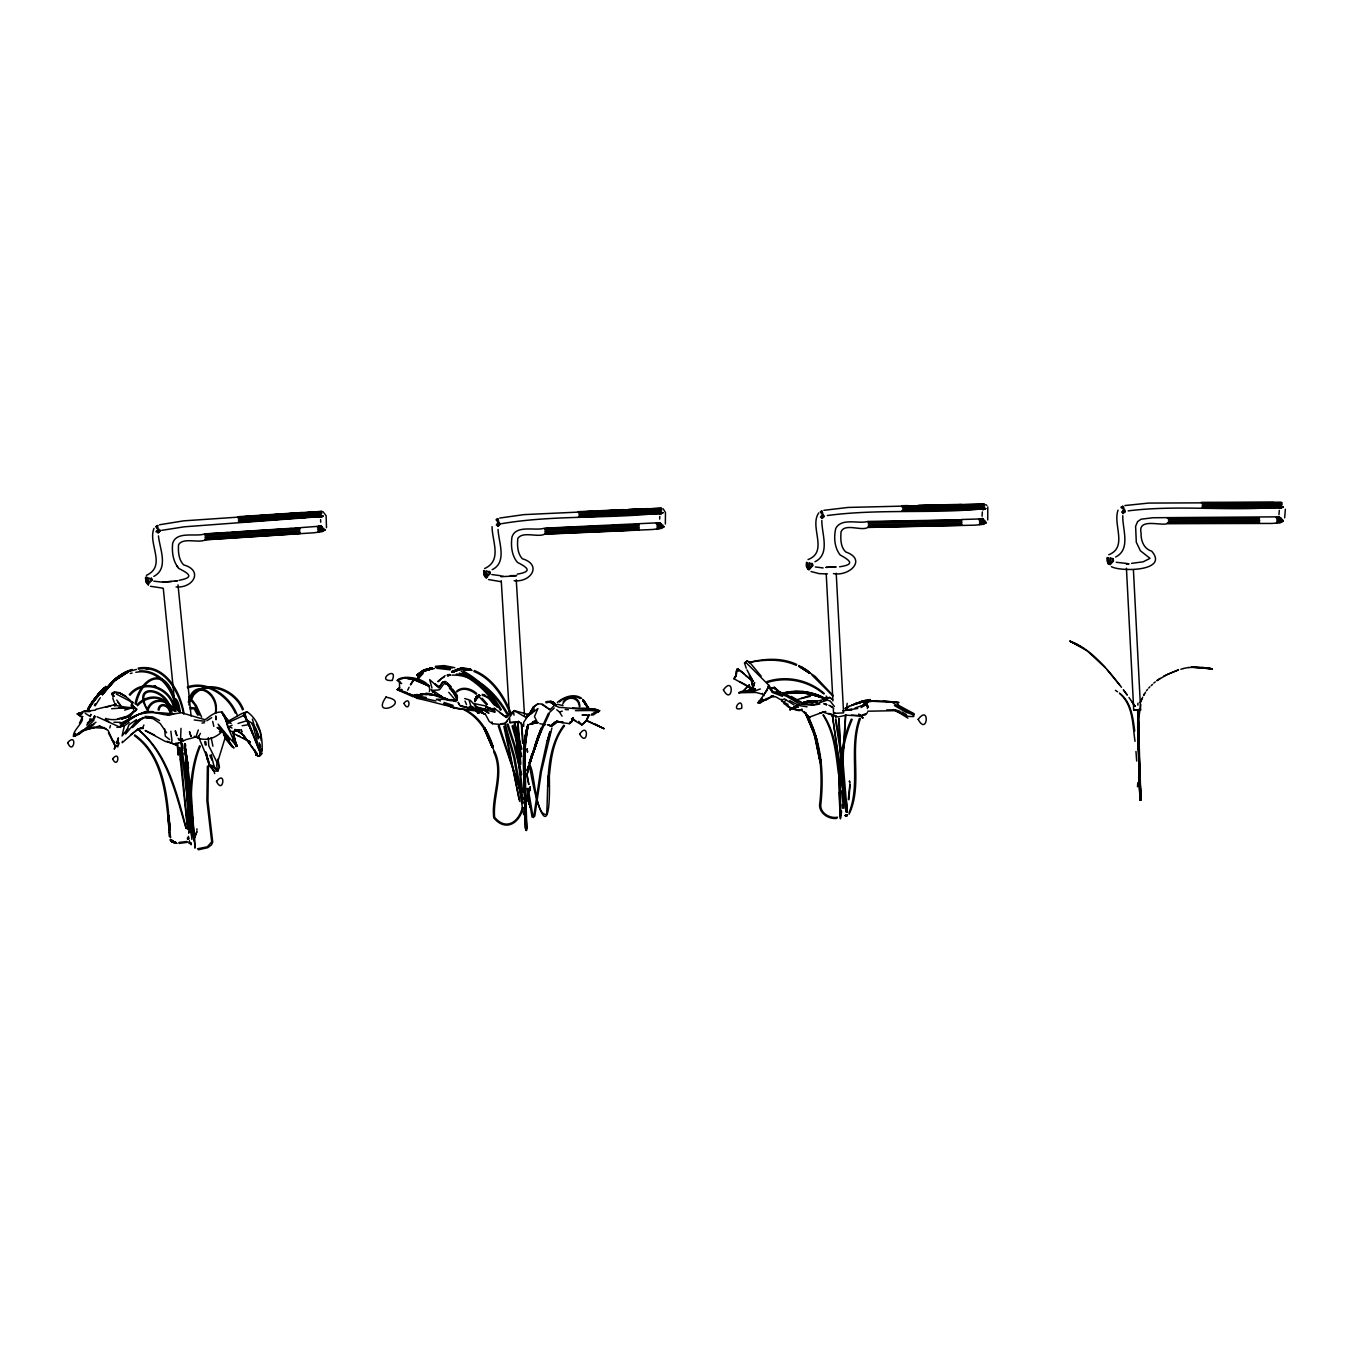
<?xml version="1.0" encoding="UTF-8"?>
<svg xmlns="http://www.w3.org/2000/svg" width="1353" height="1353" viewBox="0 0 1353 1353"><rect width="100%" height="100%" fill="white"/><g stroke="black" fill="none" stroke-linecap="round" stroke-linejoin="round"><path stroke-width="1.5" d="M840.551 817.449L840.399 810.21L840.399 818.853L840.534 817.381M1138.025 722.367L1140.833 799.927L1138.093 730.705M1140.9 799.961L1138.516 722.401M188.879 830.607L185.75 763.261M1140.697 704.456L1138.803 718.342L1138.905 749.714M196.878 828.814L196.946 830.319M523.932 762.618L524.829 737.909L527.771 724.565M1138.668 722.451L1139.209 755.989L1138.313 722.502M262.093 750.391C262.77 736.489 259.421 720.777 247.616 712.135L241.967 713.471L228.42 721.081L228.2 722.603L231.16 723.348M634.642 514.411L660.636 513.937L662.784 512.584L659.638 513.616M840.416 816.924L839.418 775.117M1137.67 722.417L1139.936 800.046L1137.653 726.527L1139.006 709.344M189.42 843.477L189.454 841.126L189.42 843.477L189.454 842.361M526.402 830.522L526.52 829.812M839.892 800.333L840.298 815.521C837.947 783.083 837.879 749.427 851.358 719.119M839.621 775.134L839.959 807.335L839.384 792.063M1138.516 726.578L1138.533 722.485M161.667 530.342L184.312 526.807L321.743 516.525L318.04 516.068M840.416 815.555L839.317 775.1M839.875 775.134L839.909 800.249M1138.042 722.502L1139.902 799.183L1139.006 768.622M1279.295 510.419L1278.94 514.698M839.35 783.387L839.435 775.083M526.199 830.421L526.452 830.353M492.069 526.672C492.188 541.657 502.352 560.48 484.611 568.548M788.038 704.423L782.22 701.463L782.237 700.093L784.436 698.841L794.211 705.065M839.655 775.083L840.45 814.709L839.909 775.1M840.078 783.404L840.23 775.117L840.551 815.47C838.775 783.133 839.198 749.714 852.17 719.441M189.91 823.182C190.063 797.238 189.285 770.314 199.534 745.892M840.112 775.1L840.331 807.318M982.312 518.875L961.408 519.518M117.965 740.666L118.049 738.281M841.718 776.74L845.507 714.891M524.22 747.482L523.712 771.21L525.573 828.34L525.488 826.886C526.791 793.061 519.4 757.9 527.941 724.582M114.43 696.254L112.654 694.512L114.531 692.381L119.385 692.804C123.63 696.102 132.493 698.943 132.12 705.623L132.239 704.27L131.41 705.86L133.541 708.651L133.338 706.942L133.237 708.938M527.991 727.288C520.313 760.623 527.078 795.53 526.605 829.288L524.355 771.159L524.693 744.15M180.609 738.434L180.998 728.337M524.507 777.332L525.235 741.004L525.167 789.526L524.474 754.703L527.281 729.741L526.232 735.169M1285.35 509.202L1284.657 517.827M524.846 747.566L526.435 828.324M985.694 508.508L982.768 509.523L985.694 508.508C933.908 514.157 879.518 508.491 827.292 515.544M659.672 519.078L659.79 516.423M190.384 827.41C191.5 800.164 189.826 771.971 200.261 746.129M982.379 511.958L982.041 516.254M1137.822 782.643L1137.45 786.736M1137.856 705.184L1137.991 703.086M118.387 738.298L117.931 743.118L118.1 740.649M547.847 786.194L548.608 775.861M548.878 775.895L548.117 786.211L548.98 775.996M549.115 775.929L548.354 786.245C550.536 765.663 551.077 742.729 564.556 725.8M1226.089 507.612L1279.82 508.153L1283.067 506.935L1280.412 507.865L1279.701 506.36M549.301 775.996C551.178 846.251 537.226 813.187 529.48 765.291M445.205 682.588L444.647 681.523L442.245 682.487L438.778 687.865L429.662 679.629L431.945 688.034M547.914 786.296L548.709 775.979M207.398 766.102L206.891 800.756L211.711 841.938L207.28 846.826L197.504 848.788M208.43 766.221L207.922 800.739L212.725 842.09L211.508 844.847L207.804 847.705L198.35 849.769M117.914 743.118L118.117 740.7M596.385 711.441L596.25 710.393L596.521 711.424M733.85 678.665L736.083 676.111L735.964 671.815L737.402 668.72L744.15 673.828L737.402 668.72L736.083 676.111L733.85 678.665L752.082 688.914L752.877 686.732L751.879 690.064L738.704 692.753L743.66 690.69L749.308 684.906L749.731 689.049L751.879 690.064M820.51 701.547L820.594 700.516L827.106 697.81L830.082 697.776L832.585 699.653L829.575 697.252L823.605 699.924M527.129 727.051C519.451 758.255 526.317 790.998 525.353 822.556L525.607 829.338M845.777 714.925L843.308 754.044L842.716 798.93M524.457 740.954L523.594 762.652L525.421 822.523M525.184 744.235L527.382 729.791M1131.582 563.372L1143.184 561.799L1150.033 558.349L1140.393 550.772L1136.3 542.265L1135.607 526.334L1137.602 521.598L1141.137 519.197L1153.06 517.742L1279.143 516.829L1277.706 517.539M524.71 741.004L524.085 771.159M533.623 817.618L540.439 771.396L547.204 740.48M177.869 742.949L177.581 745.706L174.436 744.015M665.355 523.983L665.473 512.567L663.122 508.779M322.488 527.535L317.684 529.48M485.135 570.966L485.321 573.74L487.689 576.716M534.79 816.147L541.42 771.582L551.889 728.015M867.493 712.49L865.531 714.739L861.066 715.974L846.132 715.196L838.082 716.955L823.03 712.135L809.314 717.158L801.686 710.376L791.809 708.82L783.759 703.475M131.63 703.915L132.915 705.759L132.137 704.169M403.972 703.492C409.638 714.367 411.498 694.427 404.04 703.12M196.946 831.74L194.494 838.133L195.035 847.654M80.148 715.991L77.933 713.91L80.419 712.879L76.969 713.877L80.909 716.447C87.015 720.253 72.538 729.741 73.485 736.353L75.565 736.1M320.492 515.916C326.191 517.336 315.621 516.745 311.105 517.201M1109.037 557.91L1109.172 560.666L1111.422 563.727M808.029 562.882L808.164 565.672L810.447 568.7M326.496 527.653L326.09 515.662L323.012 511.705M452.392 688.981C462.506 699.822 456.062 702.85 444.849 699.4L445.036 698.03M987.724 519.941L987.791 506.969M523.696 726.375L523.679 722.434L533.64 706.926L537.919 703.864L542.367 704.034L549.842 709.919L555.187 704.642M131.342 705.184L131.478 704.22L133 706.892L131.41 705.86M847.232 703.357L846.318 708.921M552.092 724.396L551.449 726.324L547.508 724.734M551.094 725.715L556.438 721.724L569.139 723.635L571.473 721.893L573.097 717.817L571.659 721.91L569.41 723.72L570.103 721.876M145.667 577.528L145.769 580.826L148.39 584.682M801.906 708.972C800.908 713.369 790.558 707.636 787.294 706.317M233.409 736.742L233.934 733.225M317.397 526.824L321.219 525.607L321.625 526.74L317.498 527.958M525.082 737.96L525.539 735.068M525.607 738.045L526.063 735.153M782.524 696.372L772.478 692.482L770.686 687.848L773.662 688.153L780.495 692.618L776.351 691.654C789.898 692.567 799.082 707.23 813.018 703.509M483.917 571.727L484.086 570.645L484.137 573.943L486.792 577.663M149.473 578.171L151.079 581.215M411.718 695.036L397.241 689.675L399.609 687.544L399.406 681.354L400.522 682.91M1107.836 557.605L1107.836 560.886L1110.356 564.691M90.719 714.452L90.499 715.72L90.888 714.502M526.013 732.227L524.964 741.038L528.33 724.785M806.912 562.544L806.912 565.825L809.466 569.613M866.58 704.49L868.423 707.23L866.732 704.524L864.263 704.338L863.332 705.522M196.743 831.723L194.663 836.983M848.923 799.691L850.056 784.148M145.549 577.359L145.853 581.959L148.17 584.902M132.104 703.222L131.782 701.378L132.154 704.795M158.2 532.913L160.043 530.85M488.145 571.321L489.566 574.416M114.768 706.063L115.293 703.509L113.787 705.454L116.409 704.236L96.012 709.293M122.48 741.326L122.193 742.729L138.226 728.624M148.035 577.579L148.204 580.319L150.149 582.365M483.714 570.526L483.968 575.126L486.251 578.12M984.426 509.151L982.887 509.472M848.297 799.538L849.904 784.165M749.731 689.049L750.12 687.273L739.465 681.506M157.32 532.659L158.064 531.137M475.038 701.733L476.155 697.911L479.216 695.273M1107.228 557.554L1108.445 564.167M525.877 732.261L526.469 729.605M188.845 704.913C191.72 677.768 219.085 691.84 215.381 713.099M118.337 738.434L116.933 743.22L117.999 738.349M806.456 562.391L806.27 565.842L807.927 569.139M527.044 774.711L532.541 754.365L541.758 728.557L529.869 763.092M527.044 774.677L528.905 767.134M737.774 671.223L738.129 669.194M811.022 563.305L812.341 566.433M474.7 700.482L476.121 696.964L479.03 694.85L476.104 697.015L474.666 700.499M486.742 570.678L486.843 573.435L488.704 575.532M474.802 700.482L476.713 696.541A5.733 5.581 8.2 0 1 477.863 695.696M145.972 578.408L146.225 577.393M1112.014 558.349L1113.231 561.529M527.991 766.88L527.01 770.804L537.851 736.269L548.472 713.116M746.196 668.196L744.522 662.936L745.926 662.446L768.961 685.379L766.339 691.282L758.052 702.867L759.523 703.272L768.656 697.877M527.078 729.69L527.721 727.153M146.75 576.97L146.513 579.744L148.272 583.058M188.388 702.41C192.853 676.043 220.894 692.685 215.719 713.065M474.971 700.516L476.391 697.099L479.131 695.036M752.944 688.762L754.602 682.453L752.775 688.136L755.295 688.965L753.79 691.282L748.108 691.924M594.796 713.691L595.726 712.439L591.616 714.096M809.669 562.645L809.686 565.402L811.496 567.533M1110.712 557.656L1110.728 560.413L1112.47 562.577M116.933 743.22L117.593 740.751M109.779 727.982L110.439 725.546M438.507 695.527L448.689 699.721L451.75 699.569M1128.182 510.876C1179.207 504.466 1232.684 511.84 1283.084 506.699M321.185 525.911C322.318 526.165 303.106 527.332 299.859 527.755L204.912 533.877C196.117 537.226 176.38 530.545 172.66 543.382C171.73 551.99 172.998 561.85 178.951 568.548C188.879 573.604 194.798 577.342 179.154 580.285M1107.38 557.74L1107.058 560.971L1108.682 564.269M547.593 740.581L550.045 731.838M548.066 740.7L550.519 731.973M547.322 740.497L549.808 731.753M806.777 562.493L806.692 566.822L808.688 569.867M547.796 740.632L550.282 731.888M140.34 718.866L132.154 727.576L143.232 717.411L135.757 721.876L125.609 733.986L128.924 724.768L136.568 719.593M498.124 526.182L500.187 524.118M529.192 762.906L531.78 754.196M497.464 525.86L498.361 524.338L497.447 525.201M529.649 763.041L541.521 728.455M530.004 763.109L535.602 745.435M529.699 762.957L541.724 728.455L532.642 754.416M475.292 700.617L479.3 695.527M118.269 745.452L119.182 742.949M223.194 732.21L219.474 731.347L220.674 732.937C213.639 738.856 204.168 741.681 195.914 736.996L186.021 739.634L175.704 744.454L171.188 743.051L171.966 740.514L170.85 731.246M489.887 708.109L493.321 709.53L486.031 706.773L485.237 709.006L478.844 707.991L484.509 709.665L478.302 707.348M158.098 709.801C158.994 701.852 168.313 703.864 170.258 710.342M475.343 700.651L476.73 697.522L479.858 695.493M541.082 728.202L529.395 762.974L541.488 728.337M859.443 718.325C848.432 748.632 860.863 783.15 849.109 812.629M860.407 718.68C848.872 749.258 863.146 785.163 849.058 814.235M159.028 710.139C160.009 702.697 167.654 705.505 169.362 710.815M158.419 532.592L160.364 530.85M195.914 736.996L198.316 729.977M821.508 518.098L822.455 516.592M822.049 518.419L824.214 516.406L821.931 518.148M475.072 699.45L479.063 694.884M156.035 531.898L156.694 530.579M135.08 703.848C140.289 677.21 164.812 664.915 174.249 697.641M526.621 798.727L530.308 786.989L527.788 794.329M150.826 578.221L151.756 580.42M136.01 704.253C141.439 678.631 163.578 665.862 173.573 697.928M223.6 732.041L229.097 739.77L223.465 733.952L225.122 737.774L216.632 765.358L217.833 770.889L213.892 771.295L209.106 765.189L205.774 752.217M534.959 745.249L541.251 728.252M1279.329 507.375L1279.667 506.428M743.66 690.69L749.308 684.906M1122.669 513.227L1124.614 511.18M1123.058 513.633L1123.971 512.364M538.815 736.624L549.352 713.657M412.953 695.848L436.021 700.955M489.329 571.423L489.059 572.302M496.348 525.049L497.481 523.29M763.312 699.501L762.669 701.006L766.863 698.486M475.664 699.67L479.909 695.645M94.507 715.703L93.831 720.354L85.577 728.557M498.09 525.928L500.238 524.186M578.712 721.352L581.858 724.937L586.137 721.166L588.859 714.891L586.373 720.354L581.858 724.937L571.541 718.764M93.864 717.445L92.714 720.084L93.272 719.204M734.578 678.056L736.235 674.268M151.502 578.441L151.959 580.2M1141.814 698.994L1140.241 702.681L1142.727 697.167M812.155 563.44L811.986 563.795A2.216 1.116 -50.4 0 0 811.563 564.489L811.969 565.96M213.892 771.295L210.561 765.223L217.833 770.889L219.423 767.337L218.019 759.625M820.459 517.252L821.66 515.527M323.79 528.296L317.87 530.968M79.506 723.246L82.55 716.515M132.002 704.879L131.816 706.215M1113.029 558.552L1113.502 560.886M523.053 807.538C519.704 823.622 505.379 832.027 493.794 817.889C490.868 796.968 504.128 773.307 493.659 751.811M130.497 734.848L138.327 729.182L142.623 727.762L143.908 725.022M407.676 690.216L409.08 687.273M522.427 807.234C518.842 822.37 505.87 830.911 494.606 817.246C492.644 796.359 504.77 772.884 494.623 751.507M663.004 525.133L657.017 527.687M766.339 691.282L768.03 687.933L764.783 693.176M87.945 709.26L94.473 698.757L103.775 687.984M88.182 709.361L92.934 701.294M586.137 721.166L588.91 715.754M1122.77 513.464L1125.087 511.755M87.674 709.446L92.528 701.429A104.519 93.171 -4 0 1 98.093 694.393L103.927 688.389M528.566 715.974L533.234 706.993L537.919 703.864M489.752 571.71L489.989 573.52M106.346 686.732L98.701 694.647A105.314 95.37 -1.7 0 0 93.306 701.666L88.452 709.699L93.239 701.632L104.435 688.762M1118.052 510.149C1112.707 524.524 1127.962 547.17 1108.75 554.764M88.097 709.682L94.524 699.213M200.396 733.377L198.113 737.723L194.206 736.32M985.474 521.057L979.487 523.459M1282.61 519.366L1282.458 519.637A2.672 2.588 -77.6 0 1 1281.748 520.431L1276.725 521.666M782.22 701.463L781.78 699.23M401.723 683.586L397.292 680.474L397.714 679.663C405.579 673.845 432.689 679.798 429.408 691.535M536.092 723.009L532.947 721.707L536.769 721.132L534.486 716.633L537.936 708.532L531.458 713.42L527.721 714.35L525.996 717.547L514.292 710.629L506.326 717.428L494.454 708.346L483.325 710.088L478.15 713.352L470.59 705.403L469.001 699.805L464.722 698.537M321.101 516.372L320.137 516.558L322.927 516.068L320.593 516.914M594.83 713.843L599.869 710.596M94.355 705.437L95.268 703.78M454.98 695.171L456.857 698.605L455.978 700.211L448.689 699.721M812.476 563.711L812.612 565.52M1144.57 693.751L1143.623 695.408L1145.517 692.178M525.86 829.846L526.638 829.981M188.557 701.717C199.432 675.57 235.304 687.307 243.388 709.429M759.523 703.272L762.263 698.554M1113.181 558.924L1113.198 560.802M189.454 702.139C200.092 676.652 234.661 688.677 242.508 709.902M410.433 684.618L413.105 680.119M95.099 705.843L100.24 697.759M151.485 578.238L151.671 580.606M89.213 706.3L99.851 692.026M759.405 700.634L758.052 702.867L761.13 701.632M89.856 706.621L103.91 688.017M89.805 706.892L90.989 704.084M317.498 526.689L321.253 525.843M75.345 733.377L73.485 736.353L78.626 734.375L95.978 722.231M260.994 754.128L259.759 753.435L260.994 754.128L258.152 756.327L243.523 734.916M755.295 688.965L744.725 692.161L753.249 687.358M258.152 756.327L262.194 753.52M147.46 708.735C152.551 695.442 170.512 699.197 174.317 711.39M148.356 709.276C152.737 697.725 168.11 699.4 172.389 710.105M410.737 684.804L413.578 680.474M489.482 571.558L490.04 573.689M527.721 714.35L514.292 710.629L505.413 723.229L500.881 723.821M883.086 701.091C923.236 705.133 875.915 699.027 866.021 701.497L865.616 704.862L868.575 701.074L892.253 702.325L902.147 708.82L914.29 714.485M146.412 575.346C167.045 565.875 147.511 543.669 154.005 528.363M92.41 701.158L87.607 709.243L98.16 694.157M741.799 707.974C742.594 694.782 729.69 712.422 741.478 708.329M91.429 704.27L102.557 690.605M661.143 513.7L659.469 513.345L662.784 512.584M812.104 563.558L812.747 565.706M191.619 698.605L192.836 696.93M397.883 689.945L399.609 687.544M659.621 522.901L661.516 524.829L656.932 526.182M476.391 698.148L477.305 697.066A5.361 5.277 -0.1 0 1 478.827 696.034L479.368 695.831M558.468 721.267L556.438 721.724L562.966 721.893M102.168 694.241C109.255 683.214 119.301 673.117 132.256 669.498M102.371 694.393L114.667 680.018L126.336 672.018M130.023 670.361L116.087 678.124L101.661 694.004L114.176 679.68L126.066 671.781M102.473 694.546C109.508 685.294 117.288 675.604 128.214 670.953M102.473 694.63L112.722 682.25L126.522 672.492M101.661 694.089L114.176 679.933L128.061 671.376M102.371 694.613L114.87 680.39L128.315 671.781L114.515 680.339L101.965 694.393M101.763 694.224L114.328 680.153L128.18 671.612M102.185 694.529L114.819 680.474L128.501 671.781M105.5 718.409C115.394 721.741 126.962 718.088 134.15 710.934L129.499 716.464L121.719 718.984L129.499 716.464L136.704 709.141L131.816 705.048M1146.515 690.723L1147.581 689.337M104.384 691.248L118.337 676.618M419.599 676.669L417.299 679.612L422.965 673.591M981.957 518.723L984.02 520.719L979.454 521.97M127.808 728.624L122.058 735.964L124.341 725.868L129.245 722.282M91.903 720.625L92.883 719.373M562.797 704.084C566.636 695.357 578.729 696.609 579.338 706.638M563.846 725.174C544.971 750.627 548.625 784.486 546.629 814.388C535.179 816.485 534.621 771.041 529.886 765.206M324.703 529.412L318.04 532.017M656.476 523.56L660.23 522.681L544.396 528.194C535.45 531.272 516.068 524.338 511.975 537.023C510.741 545.597 511.603 555.626 517.506 562.425C527.856 567.685 532.71 571.592 517.218 574.146M397.427 689.472L399.406 688.406L397.427 689.472L407.524 692.787M1273.545 506.749L1281.342 507.798L1283.067 506.935L1280.412 507.865L1281.798 507.409M745.926 662.446L747.313 660.788L750.391 663.173L761.147 676.162M663.748 526.3L656.983 528.769M571.879 719.221L573.097 717.817M98.363 694.292L104.096 688.153M846.927 708.245L845.811 709.513L847.012 708.329M97.957 694.309L105.72 686.394M98.498 694.799L106.227 686.918M437.898 681.354L445.137 675.604M563.136 701.97C566.839 696.355 574.805 695.341 580.352 698.571M986.151 522.224L979.352 524.541M321.321 526.723L322.403 527.839L321.659 526.621M1283.151 520.601L1276.471 522.816M80.334 732.548L78.626 734.375M422.474 673.067L417.062 679.443L422.593 673.202M1148.714 688.051L1149.881 686.783M100.46 692.313L102.371 690.267M808.029 559.584C828.949 551.652 808.942 526.605 818.768 512.922M554.256 708.008L549.69 712.338M94 717.124L95.268 716.413M438.304 681.709L440.858 679.206M530.088 713.302L525.996 717.547L531.458 713.42L533.64 706.926L534.334 711.052M86.727 725.073L91.7 719.999M418.28 673.895L417.028 675.147L423.201 670.513L432.3 667.756L423.337 670.716L417.13 675.451M784.182 701.987L785.873 700.279M432.165 667.807L423.083 670.411L416.927 675.181L423.015 670.564L432.233 667.706M417.333 675.401L423.201 671.02L432.25 668.517M773.662 688.153L774.474 687.341L780.495 692.618M659.774 522.951L661.718 524.169M104.113 688.592L100.223 692.533A105.568 94.034 -5.4 0 0 94.592 699.247M87.302 723.145L91.412 719.103L89.552 719.069M432.47 668.416L423.523 671.173L417.553 675.671L423.455 670.953L432.453 668.162M664.154 526.791L661.076 528.482L652.552 529.497L544.582 534.198C537.851 537.75 522.867 530.9 517.844 538.376C517.1 545.191 517.421 553.428 522.309 558.738C542.333 564.59 531.255 582.5 514.106 580.758M114.515 692.33C111.656 692.144 111.064 696.237 114.481 692.195L119.352 692.635L125.795 696.372L119.385 692.804M507.426 721.031L504.855 723.483L500.542 724.447L492.391 723.72L489.312 721.504L485.406 714.367L478.336 711.492L474.142 704.473L482.412 711.171M417.299 675.604L423.337 671.223L432.453 668.636M417.434 675.705L425.772 670.327L434.601 668.45M982.938 519.383L984.24 520.127M550.925 725.394L557.03 720.946M986.438 522.715L983.327 524.338L974.853 525.167L867.814 527.45C861.709 531.425 844.56 522.765 841.059 531.83C840.517 538.545 840.416 546.95 845.693 551.939C867.459 559.499 849.329 576.682 833.448 573.587M1151.2 685.616L1152.519 684.398M120.417 722.333L113.906 722.265M1280.039 517.709L1280.97 519.18L1276.742 520.144M1283.304 521.176L1280.209 522.782L1271.921 523.442L1167.521 523.645C1160.553 526.165 1137.552 517.506 1141.069 533.082C1140.816 540.642 1143.792 548.844 1151.707 551.178C1169.28 571.44 1120.774 571.913 1111.422 566.67M597.722 711.847L598.99 711.34L597.823 711.323M978.963 519.332L983.276 519.248L979.268 520.448M747.313 660.788L744.522 662.936M129.262 694.563C143.993 676.618 172.507 687.679 174.841 709.868M129.973 695.324C144.281 677.853 171.543 688.745 174.08 710.054M1276.116 517.59L1280.428 517.709L1276.522 518.656M439.251 687.172L435.192 684.043L439.251 687.172L443.107 681.878L446.101 681.54M418.178 673.929L425.366 669.447L432.165 668.01M456.485 691.434C462.32 685.768 471.351 688.66 476.73 693.463M663.951 526.723L660.788 528.194M418.787 674.538L423.523 671.308L432.402 668.72M1153.805 683.079L1155.259 681.878M477.423 696.271L475.241 699.484L479.266 695.645M116.916 727.424L120.772 726.578C134.573 709.361 154.749 712.016 173.691 713.978C164.051 717.361 154.969 710.24 145.295 712.49M392.218 680.407C398.746 664.458 374.629 681.371 392.066 680.491M557.301 702.41C563.694 696.947 574.146 692.922 581.705 698.334M397.292 680.474L405.443 677.481M456.908 691.907C462.658 686.8 471.03 689.776 476.138 694.292M986.168 522.63L982.955 524.034M1282.864 521.193L1279.684 522.546M930.763 510.284L984.375 509.1M190.08 708.82L194.122 708.735L197.656 715.111M419.396 672.864L432.182 668.281M74.753 735.88L77.121 734.121M413.494 695.865L415.388 694.782L413.375 695.949M136.907 704.93C148.204 691.992 169.04 695.205 172.169 713.386M137.549 705.742C147.46 694.613 166.402 694.799 170.258 711.424M257.222 753.672L241.629 733.241L234.729 729.453L237.299 730.18M557.233 722.164L551.838 726.223L548.1 724.751L551.449 726.324M553.394 723.804L556.624 721.504L563.068 722.688M128.163 720.625L120.129 726.307L136.839 715.145M559.432 702.021C565.757 695.459 579.388 694.529 579.896 706.435M866.055 704.625L861.032 707.568M1160.096 678.36L1156.798 680.694L1167.605 674.251L1178.429 669.955M386.112 696.964C369.673 719.914 413.697 701.7 385.757 697.15M529.446 724.599L534.807 720.963M157.523 529.699L158.724 528.905M864.161 700.922L866.529 700.465M158.436 530.799L159.451 530.122M322.91 515.831L320.965 517.15M442.076 678.242L444.359 676.855M847.266 815.098L845.185 815.301M821.863 516.761L823.926 515.628M863.4 704.659L864.466 705.353L862.03 705.539L865.311 704.778M156.66 528.397L158.064 527.484M206.874 720.743L211.66 717.682M847.096 814.895L845.456 815.199M153.836 576.395C169.057 568.463 159.654 548.574 158.453 535.906M76.394 734.814L84.799 729.402M847.384 815.318C842.733 816.434 848.652 815.521 846.031 816.062A1.742 1.674 79.3 0 1 845.439 816.028L847.333 815.605M120.569 675.654L130.463 670.598M93.34 724.701L78.305 733.241M497.972 522.867L499.223 522.072M846.944 814.777L845.507 814.996M771.971 696L765.172 700.262L771.616 697.015L775.472 696.694L781.357 700.008M156.102 527.23L157.658 526.249M498.75 524L499.815 523.34M497.126 521.548L498.58 520.651M472.823 707.01L469.237 706.621M492.171 569.698C507.476 562.138 498.564 542.147 498.056 529.463M799.014 705.048L789.949 709.598L798.777 704.575M822.15 515.104L823.419 514.36M505.227 716.109L509.421 713.606L506.326 717.428L499.731 712.473M1123.464 510.166L1124.715 509.421M496.45 520.398L498.056 519.451M742.983 691.535L745.029 690.487M821.339 513.768L822.81 512.905M814.946 561.766C830.657 554.155 821.575 533.556 821.829 520.448M155.967 526.52L157.624 525.556M478.15 713.352L480.586 711.915L485.406 714.367M1122.652 508.829L1124.106 507.984M789.949 709.598L798.693 704.744L792.452 708.211M1115.633 557.013C1131.176 549.369 1122.28 528.769 1122.787 515.696M251.81 723.804L255.903 728.388L259.133 737.842L256.749 731.246M1124.072 511.383L1125.155 510.757M451.97 671.612L453.864 670.53M792.469 708.109L798.862 704.659M85.171 728.996L94.067 723.99M820.628 512.601L822.252 511.688M451.699 671.781L462.066 668.551L472.079 670.428M452.291 672.153L460.967 668.856L470.81 669.634M1121.874 507.696L1123.48 506.817M1163.681 676.145L1178.378 669.836M451.75 671.984L457.128 669.617M847.181 815.47L845.253 815.639M156.322 526.452L157.946 525.573M187.255 687.036C207.618 679.477 230.923 696.507 237.452 715.771M451.868 672.17L460.46 668.923L470.32 670.056L460.561 669.143L452.02 672.306M847.012 815.267L845.439 815.504M187.763 687.916C206.62 681.1 227.811 695.899 235.304 713.099M1124.309 512.111L1125.29 511.603M768.961 685.379L772.664 691.298L786.499 696.237L799.741 704.017L812.121 705.285L827.427 700.059L830.302 701.158L834.378 706.52M821.914 511.028L820.222 511.924L821.88 511.079M81.079 714.655L77.831 714.164L82.347 713.369L77.933 713.91L79.489 713.099M867.459 701.953L872.33 701.277M865.971 713.623L860.796 715.652L851.46 715.162M1121.333 507.087L1123.007 506.225M167.282 714.942L181.403 712.743L205.149 719.745C210.019 716.143 215.161 711.509 221.807 712.067L226.729 721.995L228.2 722.603L244.284 715.196L244.081 712.93L260.08 752.454L252.453 723.432L247.582 720.506L243.388 714.858L249.206 723.635L258.947 749.461M247.582 720.506L238.043 723.466M792.537 708.245L798.913 705.099M833.347 709.226L833.566 713.386L835.089 713.082M836.222 573.198L843.579 712.879L833.566 713.386M1279.228 507.003L1281.342 507.798M132.695 712.118L136.112 710.46L136.704 709.141L134.471 708.515M982.261 518.791L983.31 519.4L982.329 518.334M159.383 530.613L160.331 530.156M1121.163 507.172L1122.804 506.377M496.686 520.364L498.225 519.637M232.107 725.225L229.215 726.578L232.023 728.015M135.757 721.876L144.551 717.783L152.771 718.443L160.212 723.551L166.622 732.802M190.249 707.484L194.781 707.957L198.637 714.773M1279.295 517.134L1281.392 518.419M114.481 692.195L111.639 693.48L113.195 697.032M260.723 755.464L259.472 755.938M498.986 523.966L499.967 523.526M77.933 713.91L80.876 712.608M660.315 513.751L662.784 512.804C609.831 519.112 554.561 514.647 501.574 523.696M553.8 722.739L556.624 721.504M1121.4 507.916L1122.939 507.24M81.84 711.83L95.556 710.088M861.218 705.826L855.181 707.991M819.597 713.183L825.804 711.509L823.03 712.135M509.641 718.426L509.895 722.603L517.218 721.859M849.21 706.469L851.663 705.454M467.563 708.397L472.975 709.192M851.561 705.234L865.446 700.482M796.477 707.078L789.831 709.598L796.562 707.23L793.298 708.295M794.837 700.482L810.143 695.442M118.81 726.967L124.341 725.868L123.427 725.225M324.027 529.666L323.096 529.987M244.978 712.338L246.922 711.915M802.075 703.137L808.874 700.955L816.908 701.497L808.874 700.955L802.126 702.934L807.606 701.158L816.874 701.564L808.925 701.074L802.211 702.968M857.007 702.985L854.183 704.034L862.605 701.091M851.612 705.387L862.842 701.733M82.026 730.654L87.099 728.709M802.126 703.323L809.957 701.192L816.84 701.919L809.973 701.429L802.211 703.509L810.007 701.666L816.755 702.156M793.264 708.211L796.477 707.01M455.809 669.853L457.517 669.211M120.772 726.578L121.905 726.172M789.848 709.598L796.511 707.061M146.006 711.813L136.991 715.094L145.617 711.509L152.872 711.593M854.217 704.253L859.831 702.325M1140.156 800.198L1140.139 799.927M81.112 731.212L99.479 726.003L108.02 730.316L115.293 745.926L117.863 746.873L117.626 745.199L115.293 745.926L114.43 744.64L108.426 732.852M802.312 703.103L812.274 701.243M753.79 691.282L760.318 688.965M106.194 707.264L110.794 705.894M854.352 704.473L857.159 703.509M802.397 703.272L808.993 701.547L816.806 702.139M802.397 703.661L808.942 701.903L816.755 702.308L809.009 701.767L802.447 703.459L810.075 701.801L816.738 702.325M124.561 710.122L134.471 707.061L132.239 708.16L133.457 707.264L111.589 708.718M857.109 703.205L865.514 700.685M793.315 708.38L796.579 707.298M321.608 516.694L322.893 516.271M556.776 709.801L559.516 711.999L562.307 711.103M130.429 671.088L136.399 669.464M234.187 731.483L239.464 729.96M159.519 524.761L183.653 520.854L321.726 511.434M862.656 701.108L859.831 701.987L867.882 699.805M857.109 703.475L865.48 701.158M661.38 513.43L662.75 513.024M575.465 710.663L597.18 710.41M499.714 518.047L523.983 514.614L661.127 508.271M801.094 698.605L810.278 696.321M860.001 702.613L862.825 701.818M236.707 730.823L239.024 730.18M546.088 702.833L548.354 702.342M117.965 718.798L125.694 716.684M545.817 701.869L548.32 701.328M985.644 508.948L983.005 509.523M1281.612 507.527L1283.016 507.155M823.859 510.318L848.06 507.443L983.935 504.145M232.412 731.669L239.177 729.876M593.798 714.807L591.329 715.094M130.226 673.506L132.104 673.016M1180.797 669.245L1183.249 668.602M862.605 701.328L865.311 700.634M1124.918 505.548L1148.629 503.079L1280.987 502.521M84.664 729.96L94.372 727.508L90.499 727.407L103.64 728.185L99.479 726.003M770.872 696.338L773.595 695.645M837.49 817.195C829.964 818.819 819.783 813.001 820.814 804.443C824.078 774.626 821.677 743.22 807.876 716.126M88.317 710.274L83.294 711.526L89.907 711.593M914.07 716.025L912.649 716.227M414.492 695.459L423.692 694.36L420.191 694.174L426.787 694.664M187.272 842.327L179.002 843.443M766.897 681.591C786.634 675.181 808.654 679.747 824.197 693.48M767.134 682.572C786.634 676.246 808.181 680.914 823.842 693.988M82.499 713.369L77.831 714.164M187.018 841.448L179.019 842.445M447.099 703.881L443.615 703.78L450.075 706.063L453.086 705.387L444.038 702.427M1183.198 668.517L1188.441 667.503M796.697 664.441C781.746 657.473 764.631 658.471 749.004 662.463C764.631 659.469 781.476 658.573 796.274 665.372M913.36 716.616L908.218 716.38L894.942 710.68L867.78 711.204M459.293 668.94L470.759 669.261L460.832 668.382L452.24 671.951L460.561 668.281L470.658 669.245L465.466 668.247A24.269 19.838 56.4 0 0 460.696 668.281L451.817 671.578L460.46 668.433L470.404 669.566M771.667 687.933L774.474 687.341L775.557 688.914M839.621 566.772C855.197 564.573 850.411 560.582 840.23 555.051C834.395 547.779 833.651 537.175 835.782 528.363C841.566 517.438 858.665 524.22 867.814 521.446L961.12 519.84M752.539 661.735L749.004 662.48L752.539 661.837M449.602 674.487L447.42 674.876M537.75 722.451L529.852 724.396L537.496 722.468M819.817 704.05L812.121 705.285M139.68 728.337L142.623 727.762M176.076 586.965C193.411 588.335 203.559 570.374 183.67 564.894C178.579 559.753 178.055 551.449 178.562 544.616C183.484 537.023 198.637 543.534 205.352 539.847L313.862 532.778L322.386 531.594L325.346 529.835L318.141 531.881M447.471 675.029L449.686 674.623M1126.44 568.243L1133.746 710.308L1140.63 709.953L1133.425 569.968M462.54 708.431L458.938 709.107L449.856 706.469M783.083 693.159C796.257 690.402 810.532 691.163 822.742 697.235M435.328 666.319L444.021 665.591L454.811 667.672M435.548 667.317L443.97 666.623L452.325 668.027M783.116 693.362L790.947 692.11M857.751 708.465L842.665 710.866M459.056 669.549L470.624 670.107L460.832 669.245L452.173 672.356L460.933 669.092L470.743 669.887M656.729 524.676L660.213 523.949L660.179 522.748M822.421 697.945L805.728 692.55L783.235 693.649L803.073 692.093L820.121 696.389M242.17 725.715L248.529 724.684M783.302 693.176L803.158 692.212L820.019 696.812L803.124 692.415L787.429 692.736M1279.329 507.51L1280.648 508.051M783.336 693.379L800.367 692.33L812.849 694.292M836.949 818.379C828.171 819.664 817.483 812.172 819.901 802.464C823.03 772.191 820.392 740.04 805.407 713.031C813.745 728.303 818.345 745.418 820.273 762.669L813.711 732.125L804.409 711.543M783.336 693.548L800.384 692.33L817.567 695.949M868.017 699.941L870.436 699.586M820.594 700.516L813.677 701.412M175.112 581.147L177.598 580.725L162.664 582.179L171.662 581.553M594.221 712.71L595.083 712.591M457.365 700.025L455.978 700.211L457.162 698.419L447.285 682.977L452.832 691.265M135.807 672.306C158.115 668.061 173.472 689.759 176.008 709.53M1188.458 667.57L1198.2 667.063L1212.119 668.839L1191.333 667.164L1212.119 668.839L1202.259 667.384M656.56 528.735L659.587 528.397M503.079 576.192C491.122 577.562 531.78 575.042 510.284 575.685M138.361 669.143C164.626 664.34 179.391 692.195 183.551 713.86M138.192 668.128C164.914 663.224 180.389 691.265 184.059 713.674M201.935 723.06L204.472 722.773M656.053 523.526L658.64 523.239M538.494 722.756L532.913 722.214M238.246 518.385L321.896 512.178M238.331 519.941L321.726 513.497M238.196 517.134L321.896 511.417M238.466 521.379L321.439 515.036M846.251 710.308L851.883 709.902M238.602 522.309L320.39 516.356M238.331 516.694L302.937 512.432M519.484 722.282L509.895 722.603M240.563 517.489L244.741 517.218M238.737 521.869L242.914 521.598M251.286 521.04L263.852 520.212M272.224 519.67L284.79 518.842M204.878 534.503L299.842 528.296M204.912 535.754L299.876 529.497M204.996 537.293L299.977 531.036M205.132 538.731L300.095 532.49M205.25 539.661L300.214 533.505M845.946 709.682L851.747 709.31M204.996 534.063L227.71 532.625M231.837 532.355L268.993 529.987M273.12 529.733L291.69 528.549M295.817 528.296L299.943 528.025M224.108 533.809L228.336 533.539M215.922 538.562L228.589 537.767M237.029 537.226L249.679 536.431M258.119 535.906L270.786 535.095M277.111 534.706L291.876 533.759M293.161 518.284L305.338 517.539M1128.69 563.897L1126.322 564.049L1128.859 563.981M398.12 689.692L402.095 689.472M578.78 513.244L661.769 508.914M578.881 514.8L661.718 510.199M113.703 705.167L129.753 707.788L118.996 707.805M578.61 512.026L661.549 508.204M578.898 516.254L661.414 511.738M1137.095 710.088L1140.63 709.953M578.796 517.218L660.924 513.091M1137.281 710.173L1133.746 710.308M578.255 511.688L592.817 511.045M599.075 510.757L624.054 509.641M628.215 509.455L648.476 508.627M309.042 512.06L320.509 512.009M578.424 516.897L595.1 516.153M605.518 515.696L624.274 514.867M544.599 528.752L639.039 524.643M544.769 529.987L639.225 525.81M544.87 531.526L639.326 527.332M544.853 532.981L639.326 528.82M544.752 533.961L639.225 529.869M546.324 528.346L573.604 527.196M577.799 527.027L605.079 525.877M611.37 525.624L636.536 524.575M569.309 528.363L573.503 528.194M554.882 533.2L573.773 532.405M586.356 531.881L607.362 531.019M617.847 530.579L638.836 529.699M794.346 691.552L805.745 691.907L817.872 695.239M451.902 675.113C476.036 674.251 495.215 694.258 506.546 713.538M139.917 728.557L143.317 728.438M902.62 508.846L984.713 506.107M902.552 507.307L984.73 504.821M902.569 510.301L984.375 507.629M902.35 506.073L984.443 504.094M902.366 511.282L983.834 508.965M901.808 505.718L907.998 505.582M918.315 505.346L961.442 504.381M233.291 731.922L235.896 746.585L233.528 731.922L234.796 740.886L233.291 731.922L230.602 731.11C225.985 725.546 227.524 717.175 221.807 712.067L223.33 715.534M901.825 510.91L910.095 510.741M868.085 522.038L961.695 520.026M868.271 523.256L961.915 521.193M868.355 524.812L962 522.732M868.271 526.266L961.949 524.22M868.085 527.23L961.746 525.252M901.605 506.682L907.812 506.563M890.426 526.435L932.048 525.624M957.011 525.133L961.171 525.065M923.49 521.581L927.651 521.497M886.689 709.936L895.314 709.784L900.185 711.407M436.715 667.283L450.363 668.839M436.799 668.297L450.16 669.82M1202.107 503.806L1282.086 503.028M1202.208 505.346L1282.154 504.28M1202.073 506.834L1281.832 505.785M139.444 670.953C156.424 669.718 170.546 683.519 174.063 699.416M1201.802 502.639L1281.663 502.403M1201.768 507.865L1281.223 507.155M1200.974 502.453L1273.697 502.487M597.18 709.97L599.43 710.765L591.447 709.09L593.477 709.446M1168.028 518.098L1259.305 517.928M1168.332 519.264L1259.626 519.045M1168.417 520.804L1259.744 520.567M1168.282 522.292L1259.626 522.072M1167.96 523.323L1259.305 523.171M589.773 715.077L582.044 714.976L586.204 715.077M1167.182 517.911L1256.345 517.928M1167.098 523.137L1258.425 523.154M738.704 692.753L755.938 692.448L762.246 694.106M827.444 573.926L819.039 573.621L811.056 571.524M1127.438 563.524L1116.208 562.29M162.715 582.179L153.836 581.181M162.681 588.132L150.471 586.289M429.983 694.749L422.88 693.954M397.241 689.675L413.105 696.744M572.505 708.008L589.485 708.346M500.661 575.718L491.799 574.535M500.695 581.638L488.518 579.541M429.747 694.647L432.622 694.867M590.737 708.634L596.656 709.53L596.808 710.596M432.436 694.782L448.503 699.975M194.223 719.982L204.963 721.284M482.192 695.408L485.101 696.068M823.131 567.972L815.335 566.941M144.991 716.38L152.686 716.921L159.536 720.54M565.233 709.53L568.429 709.75M456.282 674.065C478.945 675.925 496.568 694.478 507.46 713.048M482.243 694.41L489.448 697.759L496.568 706.689M797.035 709.682L802.126 710.088M80.909 716.447L82.719 716.6M482.074 711.813L478.336 711.492L481.651 711.407L480.586 711.915L471.859 706.638M807.048 706.824L799.031 705.505L789.763 700.651M433.806 690.267L438.981 689.929C441.112 689.117 444.055 680.982 445.78 684.263M426.296 697.488L417.012 695.932M147.054 717.817L152.771 718.443M432.114 694.021L426.026 693.176M321.405 516.964L320.171 516.558M598.99 711.34L590.212 710.156L588.47 708.871C578.475 709.547 568.818 707.805 558.992 707.382L554.307 705.031M407.693 677.515L419.515 680.407L429.459 685.988L410.805 678.327L429.358 686.343L424.098 683.688M416.521 698.249C436.833 702.359 455.657 709.395 476.256 710.815M420.394 698.114L415.675 697.455L409.232 693.548M177.108 843.359L173.793 842.699L175.4 843.02M94.947 717.733L93.983 717.547M482.886 694.461L484.831 694.901M550.13 702.173L550.654 702.258A7.239 6.63 -44.9 0 1 552.599 702.968L555.339 705.522M436.681 695.476L426.584 693.852M167.129 741.241L177.581 745.706L176.025 742.848M550.417 702.021L554.459 703.915M436.579 695.29L441.027 696.22M1206.893 667.942L1212.119 668.839M828.357 713.437L831.334 713.961M444.849 699.4L436.309 699.213L440.452 700.972M814.523 701.277L816.891 701.7M550.417 702.241L555.356 705.217M597.84 710.021L594.711 709.378L598.635 711.018M539.813 723.686L545.462 724.734M230.128 721.403L226.644 720.151L230.128 721.403L226.644 720.151L228.2 722.603M416.809 694.444L421.815 695.459M563.034 705.623L557.487 704.287M466.514 707.298L470.827 708.228M550.772 701.53L551.889 701.835A7.763 7.357 -58.3 0 1 553.445 702.63L555.897 705.15M459.005 704.439L458.16 702.275L459.732 705.387L467.039 707.331M550.739 702.038L555.508 705.454M173.911 842.445L175.433 842.818L173.844 842.462M175.552 842.09L174.114 841.718L175.484 842.361M486.184 707.382L489.6 708.245L485.659 705.978L473.093 703.374L470.303 700.245M595.743 710.849L598.821 711.627M659.706 508.863L660.585 509.083M174.08 841.786L175.518 842.175M591.938 708.871L594.271 709.513M461.61 706.215L472.163 709.53M551.06 702.495L555.254 705.387L552.92 703.306A7.56 6.866 -44.4 0 0 551.55 702.63A7.83 7.053 -41.7 0 0 549.961 702.342M417.384 680.458L405.799 678.09L417.384 680.458L424.521 684.009L418.009 680.288M824.129 704.084L826.514 704.828M414.255 695.848L414.762 696.017M435.92 695.002L448.266 699.789M833.736 715.128L835.951 715.872M824.231 703.78L826.598 704.575M234.881 734.155L250.254 742.002L243.354 737.842M218.848 688.609L220.404 689.151M120.434 727.407L97.078 716.769M824.281 703.628L826.649 704.456M210.561 765.223L214.078 766.458L217.833 770.889M913.613 714.807L906.307 712.371L894.418 705.539M815.25 694.816L822.506 697.658L803.175 691.941L783.235 693.007C797.289 689.37 812.476 691.434 825.144 698.486M494.454 708.346L494.809 712.05L485.017 709.936L488.957 713.302L483.325 710.088M803.733 703.628L791.217 696.372M484.509 695.848L488.737 698.486L494.251 705.031M587.659 721.301L604.098 728.675L587.794 720.912M237.333 735.457L240.174 736.556M1105.215 667.621L1086.983 650.658L1070.003 641.187C1092.125 649.728 1107.38 669.143 1121.468 687.273M1080.658 646.362L1070.003 641.187L1083.939 648.425M1070.003 641.187L1077.259 644.417M820.206 696.22L803.192 691.535L783.116 692.905L803.192 691.704L820.189 696.423M437.56 694.918L441.974 696.727L432.334 690.03M171.188 743.051L165.167 741.376L145.177 730.502L154.614 735.102M474.311 670.53C492.171 677.819 503.451 694.985 510.656 712.118M473.888 671.46C491.511 678.665 502.538 695.645 509.777 712.49M116.307 694.038L132.662 702.545M172.829 841.481L171.222 840.027L173.472 841.549M171.374 839.909L173.488 841.498M134.725 734.882C166.368 757.342 167.857 802.397 170.512 837.811L170.292 836.323M459.344 673.067C473.956 680.085 486.86 691.197 495.181 705.201M479.994 711.678L484.881 714.029M188.574 696.93L189.708 697.573M443.615 703.78L446.608 705.234M828.865 705.268L832.484 707.196L830.759 706.367M461.221 671.291C478.15 679.443 491.224 694.089 500.39 710.224M85.29 713.386L90.363 716.532M826.615 698.943L824.18 697.759L826.751 698.994M134.387 735.643C163.223 756.293 166.301 797.12 169.024 829.795L168.212 816.197M595.134 724.126L604.098 728.675M798.76 665.777L810.075 672.712M798.913 665.49L815.098 676.399L833.194 695.628M798.507 666.302L809.957 672.915M462.151 673.304C476.713 680.982 489.583 692.516 497.43 707.129M795.598 705.809L798.388 707.281M893.487 709.564L899.001 712.557M463.994 671.494C479.943 680.018 492.458 694.089 501.27 709.716M225.122 737.774L231.938 746.771L228.606 740.294L224.801 738.231L233.968 748.023L223.465 733.952M174.638 743.879L175.704 744.454M751.473 680.305L753.147 681.219L746.957 669.87M803.276 667.976L801.061 666.725L803.225 668.078M800.638 667.503L809.686 673.27L802.803 668.788M450.075 706.063L454.371 708.515M170.207 839.959L172.491 842.09L170.36 839.858M243.269 737.943L250.254 742.002M417.908 679.747L425.417 684.161M172.93 841.228L171.679 840.298M901.825 711.966L906.206 714.553M170.563 840.467L172.457 842.158M549.842 709.412L542.249 704.727M464.011 709.175C479.402 716.278 488.518 731.381 493.202 747.059L484.949 728.151M456.181 701.7L453.187 700.025L453.999 701.125M803.31 667.942L807.859 670.868M172.795 841.448L171.882 840.805M172.558 841.904L170.512 839.807M803.107 668.297L807.572 671.257M898.984 712.541L907.897 718.155M1115.413 690.334L1117.595 691.823M463.69 709.649C478.742 717.022 487.554 731.973 492.357 747.414L484.188 728.54M459.732 705.387L460.849 706.114M221.875 730.586L217.123 727.491L228.048 736.438L235.777 744.928L227.879 727.424L225.41 718.612M105.382 719.593L108.73 721.758L106.058 719.965M132.797 702.089L132.797 703.272L132.053 701.75M805.424 669.532L807.724 671.054M898.206 705.133L913.935 713.623M805.035 670.158L807.301 671.663M490.885 709.429L494.809 712.05M767.997 686.157L772.478 692.482M807.437 671.477L809.77 673.117M103.758 727.356L106.515 729.301M985.965 504.703L986.895 505.481M807.47 671.443L809.804 673.117M236.876 730.502L242.863 734.899M573.148 718.933L576.378 721.42M751.524 679.967L745.029 674.944L750.323 679.307M119.352 692.635L120.975 693.886M744.15 673.828L738.231 669.228L738.264 670.868M171.916 841.735L170.613 840.433M149.185 583.566L147.731 582.264M788.241 706.012L791.809 708.82M169.649 739.601L165.286 736.15L164.609 728.793M860.812 716.143L858.834 714.553L862.876 717.969L858.834 714.418M858.766 714.536L862.876 717.969L858.935 714.452M812.02 675.147L832.839 695.899M750.12 687.273L752.082 688.914M447.606 684.618L446.152 683.197L453.712 692.465L449.5 688.423M450.16 685.836L447.522 683.383L451.395 686.952M1119.658 693.243C1131.176 702.038 1132.951 717.597 1134.727 730.975M148.475 584.496L145.87 579.49M138.699 729.859C168.195 754.095 176.753 793.467 186.359 828.476M189.86 698.977L194.578 704.642L199.77 715.077M412.547 694.681L415.675 697.455L415.117 696.22M866.021 701.497L864.855 700.465L863.806 704.135M1119.54 693.379C1133.273 705.031 1132.562 725.056 1135.032 741.343M138.615 729.943C167.501 754.653 175.67 793.839 186.071 828.56M518.402 721.183L523.239 725.732M554.95 703.661L553.918 702.748A8.101 7.712 -66.6 0 0 552.87 702.106A8.355 7.949 -64.1 0 0 551.195 701.514M118.066 702.545L120.721 705.657L116.747 700.025M479.622 697.235L486.606 704.862M112.248 739.922L114.937 742.56M554.984 703.746L553.969 702.833A7.966 7.577 -63.6 0 0 551.855 701.683L551.297 701.53A8.811 8.355 -57.6 0 0 549.521 701.277M191.263 698.841L196.286 705.488L201.631 717.107M555.542 705.048L553.817 703.222A7.442 6.985 -52.8 0 0 552.887 702.545A7.611 7.12 -50.6 0 0 550.772 701.784M482.142 698.266L487.401 704.253M555.745 704.93L552.058 702.139A8.828 8.287 -57.1 0 0 550.451 701.75M221.807 712.067L229.012 721.572M486.674 577.207L485.355 575.465M555.914 704.862L552.734 702.173A8.575 8.118 -63.4 0 0 551.652 701.767M831.841 706.57L833.702 708.684M131.326 701.835L132.459 703.103M225.173 717.428L228.065 720.76M514.292 710.629L515.172 711.644M448.773 692.313L455.166 699.839L457.01 699.839L456.468 694.782M1106.957 669.6L1119.557 684.889M432.875 692.465L431.201 689.624M170.884 840.247L172.71 841.701L170.749 839.689A4.059 4.008 55.8 0 0 171.848 840.873M582.72 700.516L588.065 708.16L583.278 700.194M826.142 696.051L827.343 697.573M435.362 694.258L432.706 690.926M1109.545 564.455L1107.955 561.698M582.805 700.364L588.132 708.042L582.957 700.211M223.16 732.548L229.097 739.77M554.747 704.118L555.711 705.319M228.048 736.438L218.137 724.126L221.418 730.603M583.143 700.059L588.301 707.974L583.38 699.975M583.126 700.347L588.318 708.008L585.122 702.258M178.139 567.668L176.634 565.605M259.522 744.488L260.706 753.384M896.633 702.495L898.46 704.862M583.295 699.975L588.217 707.991M475.968 706.486L478.979 710.393M753.147 681.219L749.241 674.893M1127.1 694.918L1123.328 689.793L1127.15 694.867M762.365 693.396L763.971 695.645M1128.977 697.455L1134.981 706.266L1132.275 702.325M485.321 577.038L483.748 572.708M451.378 689.167L456.13 696.017L456.35 698.402M528.719 803.039L530.393 806.253L527.112 798.016M454.523 693.649L456.13 696.017M584.479 702.714L587.98 708.194M1133.729 704.439L1134.981 706.283M530.393 806.253L527.941 800.722M178.545 739.042L179.459 740.311L178.122 738.281M823.385 714.841C835.139 732.125 836.898 753.655 839.232 773.815M559.516 711.999L562.053 716.16M452.562 691.417L456.857 698.605M233.088 739.77L237.012 746.399L232.462 731.821M807.826 567.347L808.367 568.277M823.013 715.06C834.226 732.531 835.883 753.841 838.437 773.899M805.559 712.913L816.011 737.148L821.102 762.652M805.813 712.963L816.18 737.131L821 762.602M805.661 713.065L815.69 737.385L820.51 762.635M233.579 739.905L237.012 745.977L234.915 740.412L237.012 746.399M484.594 728.269L494.319 751.524M484.814 728.168L493.101 747.059L484.898 728.303M484.374 728.404L492.627 747.177M484.154 728.709L492.238 747.414M484.729 728.455L492.83 747.296M484.289 728.675L492.407 747.279M484.509 728.591L492.577 747.38M256.495 724.396L260.351 732.227L261.129 740.514M807.656 716.16L810.346 721.335M198.248 736.15L209.123 762.229M807.724 716.295L815.927 737.317L820.73 762.737M807.352 716.481L809.804 721.69M807.132 716.515L815.25 737.419L820.121 762.754M244.944 713.014L246.415 719.525L252.453 733.292M246.415 719.525L252.791 733.681M209.816 755.329L212.066 760.301M528.735 803.005L529.564 804.866M519.721 801.433L503.857 726.341M147.748 710.849C128.62 680.17 171.087 687.933 170.529 711.915M465.026 701.108L466.531 704.625M810.176 721.369L816.13 737.233L820.967 762.686M524.643 803.175L524.981 803.986L524.271 802.058L524.981 803.986M498.242 725.935L523.137 799.149L499.172 725.563M507.95 723.956L514.867 745.266L521.683 774.542M507.003 724.329L513.971 745.503L521.125 774.677M505.126 723.906L514.783 757.46L523.002 803.614M148.069 710.714C130.869 680.982 169.751 689.759 169.734 712.168M132.865 706.892L133.541 708.651M174.571 700.448L178.241 711.018M176.736 735.592L175.163 731.043M812.409 726.629L814.337 731.888M112.773 698.182L114.261 702.342M512.973 725.614L521.7 756.615M512.077 725.969L520.888 756.801M505.498 727.745L513.768 757.663L523.712 814.726M219.423 767.337L208.7 745.621L208.379 737.639M176.939 735.508L175.518 730.941M189.149 838.877L188.371 836.323M514.225 724.109L521.311 749.308M179.915 712.084C178.427 707.433 174.283 693.988 174.554 700.972M515.036 723.838L521.886 749.19M813.88 732.041L818.142 747.634L820.459 762.754M182.283 739.093L182.858 740.954L182.334 739.076M176.972 705.471L178.613 710.883M252.368 719.086L255.937 730.924M256.529 732.886L258.237 738.839M259.37 742.797L260.52 746.755M241.274 729.639L241.815 732.091L241.155 729.673M815.791 737.199L820.172 757.697M491.9 721.893L492.391 723.72M213.588 769.654L214.687 773.612M752.775 685.599L751.338 680.288L752.775 688.136M504.838 726.071L519.062 799.589M180.237 712.016C178.292 694.36 169.734 693.666 175.044 711.56M211.186 754.534L214.078 766.458M849.752 782.474L849.413 780.918L849.718 782.491M184.82 749.799L187.678 768.233M212.692 721.42L213.825 726.358M254.939 750.086L256.191 755.532L255.413 751.913M836.019 719.644L843.071 762.5L847.232 812.138L846.437 800.452M533.048 816.891L528.127 788.258M532.084 817.144L527.112 788.427M228.606 740.294L228.928 741.799M206.654 753.536L209.106 765.189M835.444 719.813L842.09 762.585L846.352 812.172L845.591 800.553M211.136 737.571L212.911 746.213M208.666 762.821L209.123 765.155M526.723 774.17L528.719 784.436M204.675 741.698L205.318 745.046M180.304 738.535L186.477 778.347M182.807 754.281L182.57 752.522M484.983 574.501L484.797 572.623M527.01 774.119L528.871 784.402M205.673 741.545L206.282 744.911M181.725 745.96L182.486 750.526L180.744 738.467M513.447 711.881L514.022 715.179M205.893 752.167L207.195 759.828M184.854 745.537L191.162 791.404L194.933 848.043M184.617 745.537L188.168 768.132M184.684 743.575L188.507 768.284M175.991 711.374L174.605 701.936M527.704 792.418L529.446 803.394M184.718 743.66L188.388 768.149M184.634 743.761L188.371 768.352M184.752 745.858L188.135 768.419M184.82 747.921L185.226 751.93M185.378 751.625L187.898 768.166M185.057 751.794L187.526 768.318M181.623 750.932L190.672 826.565M185.073 751.879L191.737 809.043M186.088 756.073L187.864 768.453M527.991 792.384L529.919 807.217M182.486 744.268L183.095 748.378M839.773 774.288L840.179 777.62M186.494 760.217L187.644 768.436M180.05 747.448L187.729 829.474M179.036 747.583L187.035 824.518M527.146 748.919L527.569 752.048M843.46 808.079L841.617 790.845M835.647 716.329L835.9 718.223M846.234 808.519L832.264 714.587L845.219 808.671M527.146 748.919L527.484 752.082M522.546 800.435L514.546 724.261M185.682 746.382L185.513 744.404M177.378 746.163L178.207 754.839L177.7 746.146M522.579 792.046L515.138 724.227M187.458 769.519L194.578 838.167M177.97 752.691L178.224 754.839M842.209 804.545L842.615 808.181M186.917 782.169L191.652 835.596M178.004 584.885L191.077 715.957M186.866 769.569L193.564 838.2M186.308 766.677L190.841 831.858M185.327 766.83L190.452 831.875M163.29 588.42L174.283 698.689M517.979 723.026L521.023 755.735M191.01 829.947L191.872 839.384M169.277 836.425L169.007 832.383M520.837 764.191L517.641 723.043M217.613 759.185L217.901 762.602M215.702 716.227L215.99 719.711L215.888 716.211M523.239 743.22L521.751 724.701M1135.962 751.49L1136.689 761.046M192.261 814.946L193.767 840.72M168.668 815.96L169.497 829.727M845.777 800.469L846.589 812.155L845.828 800.536M168.922 815.96L169.751 829.744M168.212 816.062L169.226 829.744M169.108 815.994L169.903 829.778M846.099 800.519L846.86 812.172M522.579 743.271L521.311 722.925M168.905 816.18L169.835 829.879M168.398 816.231L169.125 829.93M168.651 816.214L169.362 829.947M516.254 579.777L524.507 715.416M501.253 580.708L509.388 714.249M173.539 700.854L173.624 702.139M841.397 810.718L841.532 812.865M525.691 828.307L525.742 829.321L524.558 789.594M191.145 843.849L191.179 844.762L191.145 842.699M184.921 763.261L188.743 827.241M181.708 743.457L181.911 746.957M1140.376 800.08L1137.788 722.384L1140.021 797.813M826.209 573.706L832.907 700.888M1138.736 725.259L1138.076 711.661M839.046 718.849L842.682 788.579M841.549 785.366L838.911 718.849M320.593 519.603L320.729 522.224M525.64 822.489L526.249 829.321L525.776 822.573M1139.48 764.377L1140.833 800.012M526.571 828.29L525.268 789.526M168.702 823.706L169.04 832.433M1139.48 768.605L1140.63 800.046M261.789 748.919L261.907 752.048M169.396 823.723L169.632 829.93M1139.26 768.622L1140.359 799.183M523.848 771.176L525.894 822.472L524.609 781.425M182.063 743.457L182.165 746.957M1138.042 725.293L1137.687 711.678M842.868 793.805L842.953 798.794M1138.313 730.806L1138.651 749.714M840.568 815.504L840.534 816.18M867.374 705.048L867.408 708.515M1138.279 722.367L1138.279 726.476M549.961 701.446A8.964 8.49 -60.3 0 1 551.652 701.75M92.68 701.514A105.01 93.645 -4.4 0 1 98.245 694.596M92.917 701.717A106.21 95.488 -3.3 0 1 98.465 694.765M93.053 701.361A103.217 93.171 -1.6 0 1 98.498 694.377M1121.755 512.313A4.533 4.33 -53.8 0 1 1122.973 510.588M579.676 734.036C587.743 748.497 589.485 720.54 579.676 734.036M918.18 719.373C927.465 736.725 930.238 703.526 918.18 719.373M723.398 689.861C732.548 706.706 734.983 674.369 723.398 689.861M112.603 758.83C118.117 770.297 120.857 748.919 112.603 758.83M216.497 781.408C223.296 795.293 226.425 769.147 216.497 781.408M548.388 775.861L547.627 786.194L548.472 775.946M67.667 742.696C73.654 756.479 77.73 731.364 67.667 742.696M188.811 831.909L188.743 832.924L188.811 831.909M187.678 838.319L187.577 839.266L187.695 838.319M530.291 786.989L529.311 790.456L530.291 786.989M115.648 746.095L114.21 749.139L115.715 746.129M419.261 676.382L416.995 679.392L422.407 672.999L419.278 676.382M846.978 708.312L845.811 709.513L846.995 708.329M864.212 704.659L865.616 704.862L864.212 704.659M810.092 717.327L808.485 718.798L810.126 717.378M136.687 715.517L120.248 723.72L136.687 715.517M846.995 707.348L845.253 708.363L849.126 706.317L845.253 708.363L847.012 707.399M497.786 518.791L496.111 519.721L497.853 518.859M826.074 567.364L835.883 566.941L826.074 567.364M449.653 674.893L447.488 675.316L449.72 674.843M449.686 675.13L447.539 675.536L449.737 675.079M449.72 675.282L447.589 675.671L449.754 675.248M148.035 668.078L146.175 667.875L148.035 668.078M147.967 669.075L146.023 668.856L147.9 669.058M175.501 842.564L173.979 842.209L175.416 842.631M154.022 686.935L155.291 687.256L154.022 686.935M155.561 686.292L154.124 685.92L155.696 686.326M867.155 703.949L866.208 703.492L867.747 706.909L866.427 702.816L867.104 704.034M860.897 716.058L858.986 714.384L860.88 716.008M259.877 751.084L259.404 749.866L260.334 752.978L259.877 751.084M190.976 736.353L189.488 731.669L190.976 736.336M832.704 716.87L832.264 714.587L832.653 716.87M524.727 814.963L524.423 813.068L524.727 814.963M529.801 790.676L529.395 788.173L529.818 790.676M187.779 839.08L187.577 837.659L187.763 839.08M182.486 750.526L182.249 748.683L182.503 750.526M180.642 760.555L180.575 758.712L180.659 760.555"/></g></svg>
